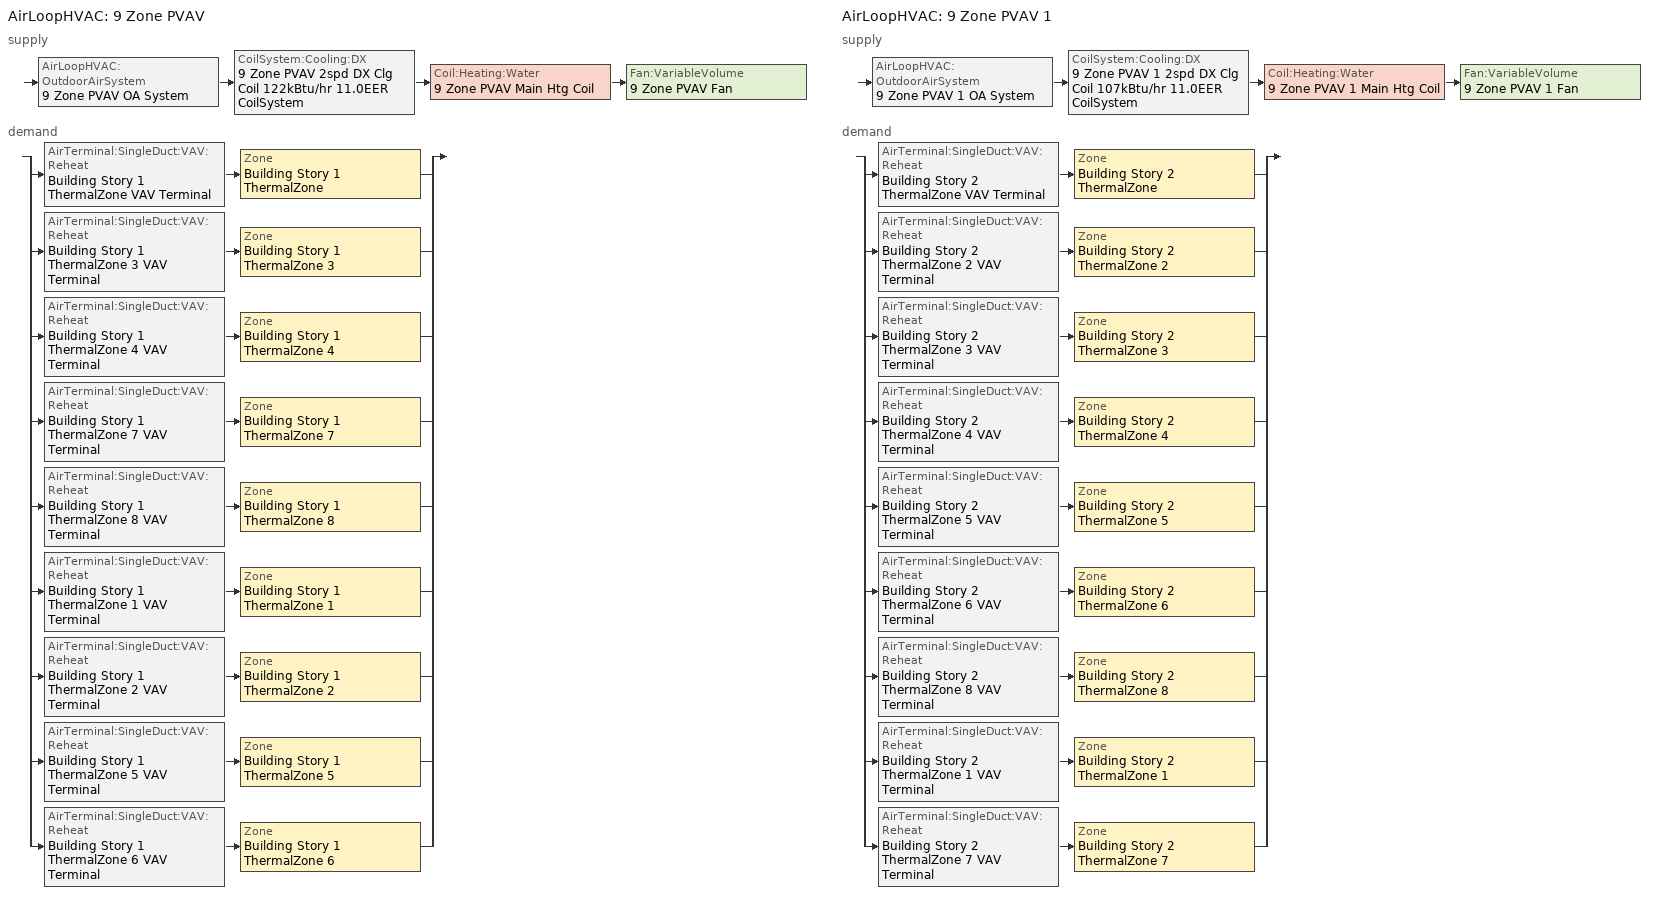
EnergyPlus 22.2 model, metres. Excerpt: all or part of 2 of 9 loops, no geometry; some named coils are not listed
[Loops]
AirLoopHVAC '9 Zone PVAV'
 supply: AirLoopHVAC:OutdoorAirSystem '9 Zone PVAV OA System' > CoilSystem:Cooling:DX '9 Zone PVAV 2spd DX Clg Coil 122kBtu/hr 11.0EER CoilSystem' > Coil:Heating:Water '9 Zone PVAV Main Htg Coil' > Fan:VariableVolume '9 Zone PVAV Fan'
 demand: split
  | AirTerminal:SingleDuct:VAV:Reheat 'Building Story 1 ThermalZone VAV Terminal' > Zone 'Building Story 1 ThermalZone'
  | AirTerminal:SingleDuct:VAV:Reheat 'Building Story 1 ThermalZone 3 VAV Terminal' > Zone 'Building Story 1 ThermalZone 3'
  | AirTerminal:SingleDuct:VAV:Reheat 'Building Story 1 ThermalZone 4 VAV Terminal' > Zone 'Building Story 1 ThermalZone 4'
  | AirTerminal:SingleDuct:VAV:Reheat 'Building Story 1 ThermalZone 7 VAV Terminal' > Zone 'Building Story 1 ThermalZone 7'
  | AirTerminal:SingleDuct:VAV:Reheat 'Building Story 1 ThermalZone 8 VAV Terminal' > Zone 'Building Story 1 ThermalZone 8'
  | AirTerminal:SingleDuct:VAV:Reheat 'Building Story 1 ThermalZone 1 VAV Terminal' > Zone 'Building Story 1 ThermalZone 1'
  | AirTerminal:SingleDuct:VAV:Reheat 'Building Story 1 ThermalZone 2 VAV Terminal' > Zone 'Building Story 1 ThermalZone 2'
  | AirTerminal:SingleDuct:VAV:Reheat 'Building Story 1 ThermalZone 5 VAV Terminal' > Zone 'Building Story 1 ThermalZone 5'
  | AirTerminal:SingleDuct:VAV:Reheat 'Building Story 1 ThermalZone 6 VAV Terminal' > Zone 'Building Story 1 ThermalZone 6'
AirLoopHVAC '9 Zone PVAV 1'
 supply: AirLoopHVAC:OutdoorAirSystem '9 Zone PVAV 1 OA System' > CoilSystem:Cooling:DX '9 Zone PVAV 1 2spd DX Clg Coil 107kBtu/hr 11.0EER CoilSystem' > Coil:Heating:Water '9 Zone PVAV 1 Main Htg Coil' > Fan:VariableVolume '9 Zone PVAV 1 Fan'
 demand: split
  | AirTerminal:SingleDuct:VAV:Reheat 'Building Story 2 ThermalZone VAV Terminal' > Zone 'Building Story 2 ThermalZone'
  | AirTerminal:SingleDuct:VAV:Reheat 'Building Story 2 ThermalZone 2 VAV Terminal' > Zone 'Building Story 2 ThermalZone 2'
  | AirTerminal:SingleDuct:VAV:Reheat 'Building Story 2 ThermalZone 3 VAV Terminal' > Zone 'Building Story 2 ThermalZone 3'
  | AirTerminal:SingleDuct:VAV:Reheat 'Building Story 2 ThermalZone 4 VAV Terminal' > Zone 'Building Story 2 ThermalZone 4'
  | AirTerminal:SingleDuct:VAV:Reheat 'Building Story 2 ThermalZone 5 VAV Terminal' > Zone 'Building Story 2 ThermalZone 5'
  | AirTerminal:SingleDuct:VAV:Reheat 'Building Story 2 ThermalZone 6 VAV Terminal' > Zone 'Building Story 2 ThermalZone 6'
  | AirTerminal:SingleDuct:VAV:Reheat 'Building Story 2 ThermalZone 8 VAV Terminal' > Zone 'Building Story 2 ThermalZone 8'
  | AirTerminal:SingleDuct:VAV:Reheat 'Building Story 2 ThermalZone 1 VAV Terminal' > Zone 'Building Story 2 ThermalZone 1'
  | AirTerminal:SingleDuct:VAV:Reheat 'Building Story 2 ThermalZone 7 VAV Terminal' > Zone 'Building Story 2 ThermalZone 7'
[ZoneControl:Thermostat] Temperature Difference Between Cutout And Setpoint {deltaC}=0
Name | Zone or ZoneList | Control Type Schedule | Control 1
Building Story 1 ThermalZone Thermostat | Building Story 1 ThermalZone | Building Story 1 ThermalZone Thermostat Schedule | Story Ground Blended Space Type Thermostat
Building Story 1 ThermalZone 1 Thermostat | Building Story 1 ThermalZone 1 | Building Story 1 ThermalZone 1 Thermostat Schedule | Story Ground Blended Space Type Thermostat 1
Building Story 1 ThermalZone 2 Thermostat | Building Story 1 ThermalZone 2 | Building Story 1 ThermalZone 2 Thermostat Schedule | Story Ground Blended Space Type Thermostat 2
Building Story 1 ThermalZone 3 Thermostat | Building Story 1 ThermalZone 3 | Building Story 1 ThermalZone 3 Thermostat Schedule | Story Ground Blended Space Type Thermostat 3
Building Story 1 ThermalZone 4 Thermostat | Building Story 1 ThermalZone 4 | Building Story 1 ThermalZone 4 Thermostat Schedule | Story Ground Blended Space Type Thermostat 4
Building Story 1 ThermalZone 5 Thermostat | Building Story 1 ThermalZone 5 | Building Story 1 ThermalZone 5 Thermostat Schedule | Story Ground Blended Space Type Thermostat 5
Building Story 1 ThermalZone 6 Thermostat | Building Story 1 ThermalZone 6 | Building Story 1 ThermalZone 6 Thermostat Schedule | Story Ground Blended Space Type Thermostat 6
Building Story 1 ThermalZone 7 Thermostat | Building Story 1 ThermalZone 7 | Building Story 1 ThermalZone 7 Thermostat Schedule | Story Ground Blended Space Type Thermostat 7
Building Story 1 ThermalZone 8 Thermostat | Building Story 1 ThermalZone 8 | Building Story 1 ThermalZone 8 Thermostat Schedule | Story Ground Blended Space Type Thermostat 8
Building Story 2 ThermalZone Thermostat | Building Story 2 ThermalZone | Building Story 2 ThermalZone Thermostat Schedule | Story Mid Blended Space Type Thermostat
Building Story 2 ThermalZone 1 Thermostat | Building Story 2 ThermalZone 1 | Building Story 2 ThermalZone 1 Thermostat Schedule | Story Mid Blended Space Type Thermostat 1
Building Story 2 ThermalZone 2 Thermostat | Building Story 2 ThermalZone 2 | Building Story 2 ThermalZone 2 Thermostat Schedule | Story Mid Blended Space Type Thermostat 2
Building Story 2 ThermalZone 3 Thermostat | Building Story 2 ThermalZone 3 | Building Story 2 ThermalZone 3 Thermostat Schedule | Story Mid Blended Space Type Thermostat 3
Building Story 2 ThermalZone 4 Thermostat | Building Story 2 ThermalZone 4 | Building Story 2 ThermalZone 4 Thermostat Schedule | Story Mid Blended Space Type Thermostat 4
Building Story 2 ThermalZone 5 Thermostat | Building Story 2 ThermalZone 5 | Building Story 2 ThermalZone 5 Thermostat Schedule | Story Mid Blended Space Type Thermostat 5
Building Story 2 ThermalZone 6 Thermostat | Building Story 2 ThermalZone 6 | Building Story 2 ThermalZone 6 Thermostat Schedule | Story Mid Blended Space Type Thermostat 6
Building Story 2 ThermalZone 7 Thermostat | Building Story 2 ThermalZone 7 | Building Story 2 ThermalZone 7 Thermostat Schedule | Story Mid Blended Space Type Thermostat 7
Building Story 2 ThermalZone 8 Thermostat | Building Story 2 ThermalZone 8 | Building Story 2 ThermalZone 8 Thermostat Schedule | Story Mid Blended Space Type Thermostat 8
[ThermostatSetpoint:DualSetpoint] Cooling Setpoint Temperature Schedule=SchoolSecondary CLGSETP_SCH_NO_SETBACK
Name | Heating Setpoint Temperature Schedule
Story Ground Blended Space Type Thermostat; Story Ground Blended Space Type Thermostat 1; Story Ground Blended Space Type Thermostat 2; Story Ground Blended Space Type Thermostat 3; Story Ground Blended Space Type Thermostat 4; Story Ground Blended Space Type Thermostat 5; Story Ground Blended Space Type Thermostat 6; Story Ground Blended Space Type Thermostat 7; Story Ground Blended Space Type Thermostat 8 | SchoolSecondary HTGSETP_SCH_PSZ_AC
Story Mid Blended Space Type Thermostat; Story Mid Blended Space Type Thermostat 1; Story Mid Blended Space Type Thermostat 2; Story Mid Blended Space Type Thermostat 3; Story Mid Blended Space Type Thermostat 4; Story Mid Blended Space Type Thermostat 5; Story Mid Blended Space Type Thermostat 6; Story Mid Blended Space Type Thermostat 7; Story Mid Blended Space Type Thermostat 8 | SchoolSecondary HTGSETP_SCH_YES_OPTIMUM
[AirTerminal:SingleDuct:VAV:Reheat] Availability Schedule=Always On Discrete; Maximum Air Flow Rate {m3/s}=Autosize; Zone Minimum Air Flow Input Method=Constant; Fixed Minimum Air Flow Rate {m3/s}=0; Maximum Hot Water or Steam Flow Rate {m3/s}=Autosize; Minimum Hot Water or Steam Flow Rate {m3/s}=0; Convergence Tolerance=0.001; Damper Heating Action=ReverseWithLimits; Maximum Flow per Zone Floor Area During Reheat {m3/s-m2}=Autocalculate; Maximum Flow Fraction During Reheat=Autocalculate; Maximum Reheat Air Temperature {C}=50
Name | Constant Minimum Air Flow Fraction | Reheat Coil
Building Story 1 ThermalZone VAV Terminal | 0.65159 | Building Story 1 ThermalZone Reheat Coil
Building Story 1 ThermalZone 1 VAV Terminal | 0.65159 | Building Story 1 ThermalZone 1 Reheat Coil
Building Story 1 ThermalZone 2 VAV Terminal | 0.65159 | Building Story 1 ThermalZone 2 Reheat Coil
Building Story 1 ThermalZone 3 VAV Terminal | 0.65159 | Building Story 1 ThermalZone 3 Reheat Coil
Building Story 1 ThermalZone 4 VAV Terminal | 0.65159 | Building Story 1 ThermalZone 4 Reheat Coil
Building Story 1 ThermalZone 5 VAV Terminal | 0.65159 | Building Story 1 ThermalZone 5 Reheat Coil
Building Story 1 ThermalZone 6 VAV Terminal | 0.65159 | Building Story 1 ThermalZone 6 Reheat Coil
Building Story 1 ThermalZone 7 VAV Terminal | 0.65159 | Building Story 1 ThermalZone 7 Reheat Coil
Building Story 1 ThermalZone 8 VAV Terminal | 0.65159 | Building Story 1 ThermalZone 8 Reheat Coil
Building Story 2 ThermalZone VAV Terminal | 0.659566 | Building Story 2 ThermalZone Reheat Coil
Building Story 2 ThermalZone 1 VAV Terminal | 0.659566 | Building Story 2 ThermalZone 1 Reheat Coil
Building Story 2 ThermalZone 2 VAV Terminal | 0.659566 | Building Story 2 ThermalZone 2 Reheat Coil
Building Story 2 ThermalZone 3 VAV Terminal | 0.659566 | Building Story 2 ThermalZone 3 Reheat Coil
Building Story 2 ThermalZone 4 VAV Terminal | 0.659566 | Building Story 2 ThermalZone 4 Reheat Coil
Building Story 2 ThermalZone 5 VAV Terminal | 0.659566 | Building Story 2 ThermalZone 5 Reheat Coil
Building Story 2 ThermalZone 6 VAV Terminal | 0.659566 | Building Story 2 ThermalZone 6 Reheat Coil
Building Story 2 ThermalZone 7 VAV Terminal | 0.659566 | Building Story 2 ThermalZone 7 Reheat Coil
Building Story 2 ThermalZone 8 VAV Terminal | 0.659566 | Building Story 2 ThermalZone 8 Reheat Coil
[Coil:Heating:Water] Availability Schedule=Always On Discrete; U-Factor Times Area Value {W/K}=Autosize; Maximum Water Flow Rate {m3/s}=Autosize; Performance Input Method=UFactorTimesAreaAndDesignWaterFlowRate; Rated Capacity {W}=Autosize; Rated Inlet Water Temperature {C}=82.2222; Rated Inlet Air Temperature {C}=7.22222; Rated Outlet Water Temperature {C}=71.1111; Rated Outlet Air Temperature {C}=12.7778; Rated Ratio for Air and Water Convection=0.5
9 Zone PVAV Main Htg Coil; 9 Zone PVAV 1 Main Htg Coil
[Zone equipment]
Building Story 1 ThermalZone: Building Story 1 ThermalZone VAV Terminal
Building Story 1 ThermalZone 1: Building Story 1 ThermalZone 1 VAV Terminal
Building Story 1 ThermalZone 2: Building Story 1 ThermalZone 2 VAV Terminal
Building Story 1 ThermalZone 3: Building Story 1 ThermalZone 3 VAV Terminal
Building Story 1 ThermalZone 4: Building Story 1 ThermalZone 4 VAV Terminal
Building Story 1 ThermalZone 5: Building Story 1 ThermalZone 5 VAV Terminal
Building Story 1 ThermalZone 6: Building Story 1 ThermalZone 6 VAV Terminal
Building Story 1 ThermalZone 7: Building Story 1 ThermalZone 7 VAV Terminal
Building Story 1 ThermalZone 8: Building Story 1 ThermalZone 8 VAV Terminal
Building Story 2 ThermalZone: Building Story 2 ThermalZone VAV Terminal
Building Story 2 ThermalZone 1: Building Story 2 ThermalZone 1 VAV Terminal
Building Story 2 ThermalZone 2: Building Story 2 ThermalZone 2 VAV Terminal
Building Story 2 ThermalZone 3: Building Story 2 ThermalZone 3 VAV Terminal
Building Story 2 ThermalZone 4: Building Story 2 ThermalZone 4 VAV Terminal
Building Story 2 ThermalZone 5: Building Story 2 ThermalZone 5 VAV Terminal
Building Story 2 ThermalZone 6: Building Story 2 ThermalZone 6 VAV Terminal
Building Story 2 ThermalZone 7: Building Story 2 ThermalZone 7 VAV Terminal
Building Story 2 ThermalZone 8: Building Story 2 ThermalZone 8 VAV Terminal
[Sizing:Zone] Zone Cooling Design Supply Air Temperature Input Method=SupplyAirTemperature; Zone Cooling Design Supply Air Temperature {C}=12.7778; Zone Cooling Design Supply Air Temperature Difference {deltaC}=11.11; Zone Heating Design Supply Air Temperature Input Method=SupplyAirTemperature; Zone Heating Design Supply Air Temperature {C}=50; Zone Heating Design Supply Air Temperature Difference {deltaC}=11.11; Zone Cooling Design Supply Air Humidity Ratio {kgWater/kgDryAir}=0.0085; Zone Heating Design Supply Air Humidity Ratio {kgWater/kgDryAir}=0.008; Cooling Design Air Flow Method=DesignDay; Cooling Design Air Flow Rate {m3/s}=0; Cooling Minimum Air Flow per Zone Floor Area {m3/s-m2}=0.000762; Cooling Minimum Air Flow {m3/s}=0; Cooling Minimum Air Flow Fraction=0; Heating Design Air Flow Method=DesignDay; Heating Design Air Flow Rate {m3/s}=0; Heating Maximum Air Flow per Zone Floor Area {m3/s-m2}=0.002032; Heating Maximum Air Flow {m3/s}=0.141576; Heating Maximum Air Flow Fraction=0.3; Account for Dedicated Outdoor Air System=No; Zone Load Sizing Method=Sensible Load Only No Latent Load; Zone Latent Cooling Design Supply Air Humidity Ratio Input Method=HumidityRatioDifference; Zone Cooling Design Supply Air Humidity Ratio Difference {kgWater/kgDryAir}=0.005; Zone Latent Heating Design Supply Air Humidity Ratio Input Method=HumidityRatioDifference; Zone Humidification Design Supply Air Humidity Ratio Difference {kgWater/kgDryAir}=0.005
Name | Design Specification Outdoor Air Object | Design Specification Zone Air Distribution Object
Building Story 1 ThermalZone | Building Story 1 ThermalZone DSOA Space List | Building Story 1 ThermalZone Design Spec Zone Air Dist
Building Story 1 ThermalZone 1 | Building Story 1 ThermalZone 1 DSOA Space List | Building Story 1 ThermalZone 1 Design Spec Zone Air Dist
Building Story 1 ThermalZone 2 | Building Story 1 ThermalZone 2 DSOA Space List | Building Story 1 ThermalZone 2 Design Spec Zone Air Dist
Building Story 1 ThermalZone 3 | Building Story 1 ThermalZone 3 DSOA Space List | Building Story 1 ThermalZone 3 Design Spec Zone Air Dist
Building Story 1 ThermalZone 4 | Building Story 1 ThermalZone 4 DSOA Space List | Building Story 1 ThermalZone 4 Design Spec Zone Air Dist
Building Story 1 ThermalZone 5 | Building Story 1 ThermalZone 5 DSOA Space List | Building Story 1 ThermalZone 5 Design Spec Zone Air Dist
Building Story 1 ThermalZone 6 | Building Story 1 ThermalZone 6 DSOA Space List | Building Story 1 ThermalZone 6 Design Spec Zone Air Dist
Building Story 1 ThermalZone 7 | Building Story 1 ThermalZone 7 DSOA Space List | Building Story 1 ThermalZone 7 Design Spec Zone Air Dist
Building Story 1 ThermalZone 8 | Building Story 1 ThermalZone 8 DSOA Space List | Building Story 1 ThermalZone 8 Design Spec Zone Air Dist
Building Story 2 ThermalZone | Building Story 2 ThermalZone DSOA Space List | Building Story 2 ThermalZone Design Spec Zone Air Dist
Building Story 2 ThermalZone 1 | Building Story 2 ThermalZone 1 DSOA Space List | Building Story 2 ThermalZone 1 Design Spec Zone Air Dist
Building Story 2 ThermalZone 2 | Building Story 2 ThermalZone 2 DSOA Space List | Building Story 2 ThermalZone 2 Design Spec Zone Air Dist
Building Story 2 ThermalZone 3 | Building Story 2 ThermalZone 3 DSOA Space List | Building Story 2 ThermalZone 3 Design Spec Zone Air Dist
Building Story 2 ThermalZone 4 | Building Story 2 ThermalZone 4 DSOA Space List | Building Story 2 ThermalZone 4 Design Spec Zone Air Dist
Building Story 2 ThermalZone 5 | Building Story 2 ThermalZone 5 DSOA Space List | Building Story 2 ThermalZone 5 Design Spec Zone Air Dist
Building Story 2 ThermalZone 6 | Building Story 2 ThermalZone 6 DSOA Space List | Building Story 2 ThermalZone 6 Design Spec Zone Air Dist
Building Story 2 ThermalZone 7 | Building Story 2 ThermalZone 7 DSOA Space List | Building Story 2 ThermalZone 7 Design Spec Zone Air Dist
Building Story 2 ThermalZone 8 | Building Story 2 ThermalZone 8 DSOA Space List | Building Story 2 ThermalZone 8 Design Spec Zone Air Dist
[DesignSpecification:ZoneAirDistribution] Minimum Zone Ventilation Efficiency=0.6
Building Story 1 ThermalZone Design Spec Zone Air Dist; Building Story 1 ThermalZone 1 Design Spec Zone Air Dist; Building Story 1 ThermalZone 2 Design Spec Zone Air Dist; Building Story 1 ThermalZone 3 Design Spec Zone Air Dist; Building Story 1 ThermalZone 4 Design Spec Zone Air Dist; Building Story 1 ThermalZone 5 Design Spec Zone Air Dist; Building Story 1 ThermalZone 6 Design Spec Zone Air Dist; Building Story 1 ThermalZone 7 Design Spec Zone Air Dist; Building Story 1 ThermalZone 8 Design Spec Zone Air Dist; Building Story 2 ThermalZone Design Spec Zone Air Dist; Building Story 2 ThermalZone 1 Design Spec Zone Air Dist; Building Story 2 ThermalZone 2 Design Spec Zone Air Dist; Building Story 2 ThermalZone 3 Design Spec Zone Air Dist; Building Story 2 ThermalZone 4 Design Spec Zone Air Dist; Building Story 2 ThermalZone 5 Design Spec Zone Air Dist; Building Story 2 ThermalZone 6 Design Spec Zone Air Dist; Building Story 2 ThermalZone 7 Design Spec Zone Air Dist; Building Story 2 ThermalZone 8 Design Spec Zone Air Dist
[Controller:MechanicalVentilation] Demand Controlled Ventilation=No; System Outdoor Air Method=Standard62.1VentilationRateProcedureWithLimit
Name | Availability Schedule | Zone or ZoneList Name 1 | Design Specification Outdoor Air Object Name 1 | Design Specification Zone Air Distribution Object Name 1 | Zone or ZoneList Name 2 | Design Specification Outdoor Air Object Name 2 | Design Specification Zone Air Distribution Object Name 2 | Zone or ZoneList Name 3 | Design Specification Outdoor Air Object Name 3 | Design Specification Zone Air Distribution Object Name 3 | Zone or ZoneList Name 4 | Design Specification Outdoor Air Object Name 4 | Design Specification Zone Air Distribution Object Name 4 | Zone or ZoneList Name 5 | Design Specification Outdoor Air Object Name 5 | Design Specification Zone Air Distribution Object Name 5 | Zone or ZoneList Name 6 | Design Specification Outdoor Air Object Name 6 | Design Specification Zone Air Distribution Object Name 6 | Zone or ZoneList Name 7 | Design Specification Outdoor Air Object Name 7 | Design Specification Zone Air Distribution Object Name 7 | Zone or ZoneList Name 8 | Design Specification Outdoor Air Object Name 8 | Design Specification Zone Air Distribution Object Name 8 | Zone or ZoneList Name 9 | Design Specification Outdoor Air Object Name 9 | Design Specification Zone Air Distribution Object Name 9
9 Zone PVAV Ventilation Controller | 9 Zone PVAV Occ Sch | Building Story 1 ThermalZone | Blended OA | Building Story 1 ThermalZone Design Spec Zone Air Dist | Building Story 1 ThermalZone 1 | Blended OA | Building Story 1 ThermalZone 1 Design Spec Zone Air Dist | Building Story 1 ThermalZone 2 | Blended OA | Building Story 1 ThermalZone 2 Design Spec Zone Air Dist | Building Story 1 ThermalZone 3 | Blended OA | Building Story 1 ThermalZone 3 Design Spec Zone Air Dist | Building Story 1 ThermalZone 4 | Blended OA | Building Story 1 ThermalZone 4 Design Spec Zone Air Dist | Building Story 1 ThermalZone 5 | Blended OA | Building Story 1 ThermalZone 5 Design Spec Zone Air Dist | Building Story 1 ThermalZone 6 | Blended OA | Building Story 1 ThermalZone 6 Design Spec Zone Air Dist | Building Story 1 ThermalZone 7 | Blended OA | Building Story 1 ThermalZone 7 Design Spec Zone Air Dist | Building Story 1 ThermalZone 8 | Blended OA | Building Story 1 ThermalZone 8 Design Spec Zone Air Dist
9 Zone PVAV 1 Ventilation Controller | 9 Zone PVAV 1 Occ Sch | Building Story 2 ThermalZone | Blended OA 1 | Building Story 2 ThermalZone Design Spec Zone Air Dist | Building Story 2 ThermalZone 1 | Blended OA 1 | Building Story 2 ThermalZone 1 Design Spec Zone Air Dist | Building Story 2 ThermalZone 2 | Blended OA 1 | Building Story 2 ThermalZone 2 Design Spec Zone Air Dist | Building Story 2 ThermalZone 3 | Blended OA 1 | Building Story 2 ThermalZone 3 Design Spec Zone Air Dist | Building Story 2 ThermalZone 4 | Blended OA 1 | Building Story 2 ThermalZone 4 Design Spec Zone Air Dist | Building Story 2 ThermalZone 5 | Blended OA 1 | Building Story 2 ThermalZone 5 Design Spec Zone Air Dist | Building Story 2 ThermalZone 6 | Blended OA 1 | Building Story 2 ThermalZone 6 Design Spec Zone Air Dist | Building Story 2 ThermalZone 7 | Blended OA 1 | Building Story 2 ThermalZone 7 Design Spec Zone Air Dist | Building Story 2 ThermalZone 8 | Blended OA 1 | Building Story 2 ThermalZone 8 Design Spec Zone Air Dist
[DesignSpecification:OutdoorAir] Outdoor Air Method=Sum; Outdoor Air Flow per Zone {m3/s}=0; Outdoor Air Flow Air Changes per Hour {1/hr}=0
Name | Outdoor Air Flow per Person {m3/s-person} | Outdoor Air Flow per Zone Floor Area {m3/s-m2}
Blended OA | 0.00256079 | 0.000687897
Blended OA 1 | 0.00346999 | 0.000689238
[DesignSpecification:OutdoorAir:SpaceList]
Name | Space Name 1 | Space Design Specification Outdoor Air Object Name 1
Building Story 1 ThermalZone DSOA Space List | Building Story 1 Space | Blended OA
Building Story 1 ThermalZone 1 DSOA Space List | Building Story 1 Space 1 | Blended OA
Building Story 1 ThermalZone 2 DSOA Space List | Building Story 1 Space 2 | Blended OA
Building Story 1 ThermalZone 3 DSOA Space List | Building Story 1 Space 3 | Blended OA
Building Story 1 ThermalZone 4 DSOA Space List | Building Story 1 Space 4 | Blended OA
Building Story 1 ThermalZone 5 DSOA Space List | Building Story 1 Space 5 | Blended OA
Building Story 1 ThermalZone 6 DSOA Space List | Building Story 1 Space 6 | Blended OA
Building Story 1 ThermalZone 7 DSOA Space List | Building Story 1 Space 7 | Blended OA
Building Story 1 ThermalZone 8 DSOA Space List | Building Story 1 Space 8 | Blended OA
Building Story 2 ThermalZone DSOA Space List | Building Story 2 Space | Blended OA 1
Building Story 2 ThermalZone 1 DSOA Space List | Building Story 2 Space 1 | Blended OA 1
Building Story 2 ThermalZone 2 DSOA Space List | Building Story 2 Space 2 | Blended OA 1
Building Story 2 ThermalZone 3 DSOA Space List | Building Story 2 Space 3 | Blended OA 1
Building Story 2 ThermalZone 4 DSOA Space List | Building Story 2 Space 4 | Blended OA 1
Building Story 2 ThermalZone 5 DSOA Space List | Building Story 2 Space 5 | Blended OA 1
Building Story 2 ThermalZone 6 DSOA Space List | Building Story 2 Space 6 | Blended OA 1
Building Story 2 ThermalZone 7 DSOA Space List | Building Story 2 Space 7 | Blended OA 1
Building Story 2 ThermalZone 8 DSOA Space List | Building Story 2 Space 8 | Blended OA 1
[AirLoopHVAC] Design Supply Air Flow Rate {m3/s}=AutoSize; Design Return Air Flow Fraction of Supply Air Flow=1
9 Zone PVAV; 9 Zone PVAV 1
[Sizing:System] Type of Load to Size On=Sensible; Central Heating Maximum System Air Flow Ratio=0.3; Preheat Design Temperature {C}=7.22222; Preheat Design Humidity Ratio {kgWater/kgDryAir}=0.008; Precool Design Temperature {C}=12.7778; Precool Design Humidity Ratio {kgWater/kgDryAir}=0.008; Central Cooling Design Supply Air Temperature {C}=12.7778; Central Heating Design Supply Air Temperature {C}=12.7778; Type of Zone Sum to Use=Coincident; 100% Outdoor Air in Cooling=No; 100% Outdoor Air in Heating=No; Central Cooling Design Supply Air Humidity Ratio {kgWater/kgDryAir}=0.0085; Central Heating Design Supply Air Humidity Ratio {kgWater/kgDryAir}=0.008; Cooling Supply Air Flow Rate Method=DesignDay; Cooling Supply Air Flow Rate {m3/s}=0; Cooling Supply Air Flow Rate Per Floor Area {m3/s-m2}=0.00996765; Cooling Fraction of Autosized Cooling Supply Air Flow Rate=1; Cooling Supply Air Flow Rate Per Unit Cooling Capacity {m3/s-W}=3.94755e-05; Heating Supply Air Flow Rate Method=DesignDay; Heating Supply Air Flow Rate {m3/s}=0; Heating Supply Air Flow Rate Per Floor Area {m3/s-m2}=0.00996765; Heating Fraction of Autosized Heating Supply Air Flow Rate=1; Heating Fraction of Autosized Cooling Supply Air Flow Rate=1; Heating Supply Air Flow Rate Per Unit Heating Capacity {m3/s-W}=3.15882e-05; System Outdoor Air Method=ZoneSum; Zone Maximum Outdoor Air Fraction=1; Cooling Design Capacity Method=CoolingDesignCapacity; Cooling Design Capacity {W}=Autosize; Cooling Design Capacity Per Floor Area {W/m2}=234.7; Fraction of Autosized Cooling Design Capacity=1; Heating Design Capacity Method=HeatingDesignCapacity; Heating Design Capacity {W}=Autosize; Heating Design Capacity Per Floor Area {W/m2}=157; Fraction of Autosized Heating Design Capacity=1; Central Cooling Capacity Control Method=OnOff; Occupant Diversity=Autosize
Name | Design Outdoor Air Flow Rate {m3/s}
9 Zone PVAV | 1.00345
9 Zone PVAV 1 | 0.883818
[Controller:WaterCoil] Control Variable=Temperature; Action=Normal; Actuator Variable=Flow; Controller Convergence Tolerance {deltaC}=0.0001; Maximum Actuated Flow {m3/s}=Autosize; Minimum Actuated Flow {m3/s}=0
9 Zone PVAV Main Htg Coil Controller; 9 Zone PVAV 1 Main Htg Coil Controller
[AvailabilityManager:NightCycle] Applicability Schedule=Always On Discrete; Control Type=CycleOnAny; Thermostat Tolerance {deltaC}=1.9999; Cycling Run Time Control Type=Thermostat; Cycling Run Time {s}=1800
Name | Fan Schedule
Availability Manager Night Cycle 1 | 9 Zone PVAV Occ Sch
Availability Manager Night Cycle 2 | 9 Zone PVAV 1 Occ Sch
Availability Manager Night Cycle 3 | 9 Zone PVAV 2 Occ Sch
Availability Manager Night Cycle 4 | 9 Zone PVAV 3 Occ Sch
[Controller:OutdoorAir] Minimum Outdoor Air Flow Rate {m3/s}=0; Maximum Outdoor Air Flow Rate {m3/s}=Autosize; Economizer Control Type=DifferentialDryBulb; Economizer Control Action Type=ModulateFlow; Lockout Type=LockoutWithHeating; Minimum Limit Type=FixedMinimum; High Humidity Control=No; Control High Indoor Humidity Based on Outdoor Humidity Ratio=Yes; Heat Recovery Bypass Control Type=BypassWhenWithinEconomizerLimits
Name | Minimum Outdoor Air Schedule | Mechanical Ventilation Controller
Controller Outdoor Air 1 | 9 Zone PVAV Occ Sch | 9 Zone PVAV Ventilation Controller
Controller Outdoor Air 2 | 9 Zone PVAV 1 Occ Sch | 9 Zone PVAV 1 Ventilation Controller
[AvailabilityManager:Scheduled] Schedule=Always On Discrete
9 Zone PVAV OA System Availability Manager; 9 Zone PVAV 1 OA System Availability Manager; 9 Zone PVAV 2 OA System Availability Manager; 9 Zone PVAV 3 OA System Availability Manager
[SetpointManager:MixedAir] Control Variable=Temperature
Name | Setpoint Node or NodeList
9 Zone PVAV Mixed Air Node OS Default SPM | 9 Zone PVAV Mixed Air Node
9 Zone PVAV 2spd DX Clg Coil Outlet Air Node OS Default SPM | 9 Zone PVAV 2spd DX Clg Coil Outlet Air Node
9 Zone PVAV Main Htg Coil Outlet Air Node OS Default SPM | 9 Zone PVAV Main Htg Coil Outlet Air Node
9 Zone PVAV 1 Mixed Air Node OS Default SPM | 9 Zone PVAV 1 Mixed Air Node
9 Zone PVAV 1 2spd DX Clg Coil Outlet Air Node OS Default SPM | 9 Zone PVAV 1 2spd DX Clg Coil Outlet Air Node
9 Zone PVAV 1 Main Htg Coil Outlet Air Node OS Default SPM | 9 Zone PVAV 1 Main Htg Coil Outlet Air Node
[CoilSystem:Cooling:DX] Availability Schedule=Always On Discrete
Name | Cooling Coil
9 Zone PVAV 2spd DX Clg Coil 122kBtu/hr 11.0EER CoilSystem | 9 Zone PVAV 2spd DX Clg Coil 122kBtu/hr 11.0EER
9 Zone PVAV 1 2spd DX Clg Coil 107kBtu/hr 11.0EER CoilSystem | 9 Zone PVAV 1 2spd DX Clg Coil 107kBtu/hr 11.0EER
[Coil:Cooling:DX:TwoSpeed] Availability Schedule=Always On Discrete; High Speed Gross Rated Total Cooling Capacity {W}=Autosize; High Speed Rated Sensible Heat Ratio=Autosize; High Speed Gross Rated Cooling COP {W/W}=3.79883; High Speed Rated Air Flow Rate {m3/s}=Autosize; Unit Internal Static Air Pressure {Pa}=773.3; Total Cooling Capacity Function of Temperature Curve=PSZ-AC_Unitary_PackagecoolCapFT; Total Cooling Capacity Function of Flow Fraction Curve=PSZ-AC_Unitary_PackagecoolFFF; Energy Input Ratio Function of Temperature Curve=PSZ-AC DX Unitary Package EIRFT; Energy Input Ratio Function of Flow Fraction Curve=PSZ-AC_Unitary_PackagecoolEIRFFF; Part Load Fraction Correlation Curve=PSZ-AC_Unitary_PackagecoolPLR; Low Speed Gross Rated Total Cooling Capacity {W}=Autosize; Low Speed Gross Rated Sensible Heat Ratio=0.69; Low Speed Gross Rated Cooling COP {W/W}=3.79883; Low Speed Rated Air Flow Rate {m3/s}=Autosize; Low Speed Total Cooling Capacity Function of Temperature Curve=PSZ-AC_Unitary_PackagecoolCapFT; Low Speed Energy Input Ratio Function of Temperature Curve=PSZ-AC DX Unitary Package EIRFT; Condenser Type=AirCooled; Minimum Outdoor Dry-Bulb Temperature for Compressor Operation {C}=-25; High Speed Evaporative Condenser Effectiveness=0.9; High Speed Evaporative Condenser Air Flow Rate {m3/s}=Autosize; High Speed Evaporative Condenser Pump Rated Power Consumption {W}=Autosize; Low Speed Evaporative Condenser Effectiveness=0.9; Low Speed Evaporative Condenser Air Flow Rate {m3/s}=Autosize; Low Speed Evaporative Condenser Pump Rated Power Consumption {W}=Autosize; Basin Heater Capacity {W/K}=0; Basin Heater Setpoint Temperature {C}=2
9 Zone PVAV 2spd DX Clg Coil 122kBtu/hr 11.0EER; 9 Zone PVAV 1 2spd DX Clg Coil 107kBtu/hr 11.0EER
[Fan:VariableVolume] Fan Total Efficiency=0.58175; Pressure Rise {Pa}=996.356; Maximum Flow Rate {m3/s}=AutoSize; Fan Power Minimum Flow Rate Input Method=Fraction; Fan Power Minimum Flow Fraction=0.25; Fan Power Minimum Air Flow Rate {m3/s}=0; Motor Efficiency=0.895; Motor In Airstream Fraction=1; Fan Power Coefficient 5=0
Name | Availability Schedule | Fan Power Coefficient 1 | Fan Power Coefficient 2 | Fan Power Coefficient 3 | Fan Power Coefficient 4
9 Zone PVAV Fan | 9 Zone PVAV Occ Sch | 0.04076 | 0.0881 | -0.0729 | 0.9437
9 Zone PVAV 1 Fan | 9 Zone PVAV 1 Occ Sch | 0.189848 | 0.31447 | 0.495682 | 0
[SetpointManager:Warmest] Control Variable=Temperature; Minimum Setpoint Temperature {C}=12.7778; Maximum Setpoint Temperature {C}=15.5556; Strategy=MaximumTemperature
Name | HVAC Air Loop | Setpoint Node or NodeList
9 Zone PVAV SAT Warmest Reset | 9 Zone PVAV | 9 Zone PVAV Supply Outlet Node
9 Zone PVAV 1 SAT Warmest Reset | 9 Zone PVAV 1 | 9 Zone PVAV 1 Supply Outlet Node
[EnergyManagementSystem:Sensor]
Name | Output:Variable or Output:Meter Index Key | Output:Variable or Output:Meter
Ele_Sen | Whole Building | Facility Total Purchased Electricity Energy
Fut_Sen | NYSTc 2030 Future Hourly Emissions Sch | Schedule Value
His_Sen | New York 2019 Historical Hourly Emissions Sch | Schedule Value
Mains_Water_Temp_Sen | Environment | Site Mains Water Temperature
[EnergyManagementSystem:Actuator]
Mains_Water_Temp_Act: Actuated Component Unique=Mains Water Temperature; Actuated Component Type=Schedule:Constant; Actuated Component Control Type=Schedule Value
[EnergyManagementSystem:Program]
Emissions_Calc_Prgm: SET fut_hr_val = Fut_Sen; SET his_hr_val = His_Sen; SET fut_yr_val = 92; SET his_yr_val = 583; SET elec = Ele_Sen; SET conv = 1000000 * 60 * 60; SET conv_kg_mt = 0.001; SET fut_hr = (fut_hr_val * elec / conv) * conv_kg_mt; SET his_hr = (his_hr_val * elec / conv) * conv_kg_mt; SET fut_yr = (fut_yr_val * elec / conv) * conv_kg_mt; SET his_yr = (his_yr_val * elec / conv) * conv_kg_mt; SET fut_hr_intensity = fut_hr * 1000 / 14963.164973283443; SET his_hr_intensity = his_hr * 1000 / 14963.164973283443; SET fut_yr_intensity = fut_yr * 1000 / 14963.164973283443; SET his_yr_intensity = his_yr * 1000 / 14963.164973283443
Mains_Water_Prg: SET Mains_Water_Temp_Act = Mains_Water_Temp_Sen
[EnergyManagementSystem:ProgramCallingManager]
Emissions Calc Prgm: EndOfSystemTimestepBeforeHVACReporting; Emissions_Calc_Prgm
Mains_Water_Prg_Mgr: BeginTimestepBeforePredictor; Mains_Water_Prg
[EnergyManagementSystem:OutputVariable] Type of Data in Variable=Summed; Update Frequency=SystemTimestep; EMS Program or Subroutine=Emissions_Calc_Prgm
Name | EMS Variable | Units
Future_Annual_Electricity_Emissions | fut_yr | mt
Future_Annual_Electricity_Emissions_Intensity | fut_yr_intensity | kg/ft2
Future_Hourly_Electricity_Emissions | fut_hr | mt
Future_Hourly_Electricity_Emissions_Intensity | fut_hr_intensity | kg/ft2
Historical_Annual_Electricity_Emissions | his_yr | mt
Historical_Annual_Electricity_Emissions_Intensity | his_yr_intensity | kg/ft2
Historical_Hourly_Electricity_Emissions | his_hr | mt
Historical_Hourly_Electricity_Emissions_Intensity | his_hr_intensity | kg/ft2
[Schedule:Day:Interval]
SchoolSecondary HTGSETP_SCH_PSZ_AC Wkdy Day: No, 06:00, 15.6, 21:00, 21, 24:00, 15.6
SchoolSecondary HTGSETP_SCH_PSZ_AC Default; SchoolSecondary HTGSETP_SCH_PSZ_AC Summer Design Day; SchoolSecondary HTGSETP_SCH_YES_OPTIMUM Default; SchoolSecondary HTGSETP_SCH_YES_OPTIMUM Summer Design Day: No, 24:00, 15.6
SchoolSecondary HTGSETP_SCH_PSZ_AC Winter Design Day; SchoolSecondary HTGSETP_SCH_YES_OPTIMUM Winter Design Day: No, 24:00, 21
SchoolSecondary CLGSETP_SCH_NO_SETBACK Default; SchoolSecondary CLGSETP_SCH_NO_SETBACK Summer Design Day: No, 24:00, 24
SchoolSecondary CLGSETP_SCH_NO_SETBACK Winter Design Day: No, 24:00, 29.44
9 Zone PVAV Occ Sch Thursday; 9 Zone PVAV Occ Sch Friday; 9 Zone PVAV Occ Sch Default; 9 Zone PVAV Occ Sch Tuesday; 9 Zone PVAV Occ Sch Wednesday; 9 Zone PVAV Occ Sch Tuesday 2; 9 Zone PVAV Occ Sch Wednesday 2; 9 Zone PVAV Occ Sch Thursday 2; 9 Zone PVAV Occ Sch Friday 2; 9 Zone PVAV Occ Sch Monday 2; 9 Zone PVAV 1 Occ Sch Default: No, 08:00, 0, 21:00, 1, 24:00, 0
9 Zone PVAV Occ Sch Sunday; 9 Zone PVAV 1 Occ Sch Sunday; 9 Zone PVAV 2 Occ Sch Sunday; 9 Zone PVAV 3 Occ Sch Sunday: No, 24:00, 0
9 Zone PVAV Occ Sch Wednesday 1; 9 Zone PVAV Occ Sch Thursday 1; 9 Zone PVAV Occ Sch Friday 1; 9 Zone PVAV Occ Sch Monday 1; 9 Zone PVAV Occ Sch Tuesday 1: No, 08:00, 0, 19:00, 1, 24:00, 0
9 Zone PVAV Occ Sch Summer Design Day; 9 Zone PVAV Occ Sch Winter Design Day; 9 Zone PVAV 1 Occ Sch Summer Design Day; 9 Zone PVAV 1 Occ Sch Winter Design Day; 9 Zone PVAV 2 Occ Sch Summer Design Day; 9 Zone PVAV 2 Occ Sch Winter Design Day; 9 Zone PVAV 3 Occ Sch Summer Design Day; 9 Zone PVAV 3 Occ Sch Winter Design Day: No, 24:00, 1
SchoolSecondary HTGSETP_SCH_YES_OPTIMUM Wkdy Day: No, 06:00, 15.6, 07:00, 17.8, 08:00, 20, 21:00, 21, 24:00, 15.6
9 Zone PVAV 2 Occ Sch Default: No, 08:00, 0, 18:00, 1, 24:00, 0
9 Zone PVAV 3 Occ Sch Default: No, 07:00, 0, 18:00, 1, 24:00, 0
9 Zone PVAV 3 Occ Sch Saturday: No, 08:00, 0, 12:00, 1, 24:00, 0
[Schedule:Week:Daily]
SchoolSecondary HTGSETP_SCH_PSZ_AC Week Rule - Jan1-Jan3: SchoolSecondary HTGSETP_SCH_PSZ_AC Wkdy Day, SchoolSecondary HTGSETP_SCH_PSZ_AC Wkdy Day, SchoolSecondary HTGSETP_SCH_PSZ_AC Wkdy Day, SchoolSecondary HTGSETP_SCH_PSZ_AC Wkdy Day, SchoolSecondary HTGSETP_SCH_PSZ_AC Wkdy Day, SchoolSecondary HTGSETP_SCH_PSZ_AC Wkdy Day, SchoolSecondary HTGSETP_SCH_PSZ_AC Default, SchoolSecondary HTGSETP_SCH_PSZ_AC Default, SchoolSecondary HTGSETP_SCH_PSZ_AC Summer Design Day, SchoolSecondary HTGSETP_SCH_PSZ_AC Winter Design Day, SchoolSecondary HTGSETP_SCH_PSZ_AC Default, SchoolSecondary HTGSETP_SCH_PSZ_AC Default
SchoolSecondary HTGSETP_SCH_PSZ_AC Week Rule - Jan4-Dec31: SchoolSecondary HTGSETP_SCH_PSZ_AC Default, SchoolSecondary HTGSETP_SCH_PSZ_AC Wkdy Day, SchoolSecondary HTGSETP_SCH_PSZ_AC Wkdy Day, SchoolSecondary HTGSETP_SCH_PSZ_AC Wkdy Day, SchoolSecondary HTGSETP_SCH_PSZ_AC Wkdy Day, SchoolSecondary HTGSETP_SCH_PSZ_AC Wkdy Day, SchoolSecondary HTGSETP_SCH_PSZ_AC Default, SchoolSecondary HTGSETP_SCH_PSZ_AC Default, SchoolSecondary HTGSETP_SCH_PSZ_AC Summer Design Day, SchoolSecondary HTGSETP_SCH_PSZ_AC Winter Design Day, SchoolSecondary HTGSETP_SCH_PSZ_AC Default, SchoolSecondary HTGSETP_SCH_PSZ_AC Default
SchoolSecondary CLGSETP_SCH_NO_SETBACK Week Rule - Jan1-Dec31: SchoolSecondary CLGSETP_SCH_NO_SETBACK Default, SchoolSecondary CLGSETP_SCH_NO_SETBACK Default, SchoolSecondary CLGSETP_SCH_NO_SETBACK Default, SchoolSecondary CLGSETP_SCH_NO_SETBACK Default, SchoolSecondary CLGSETP_SCH_NO_SETBACK Default, SchoolSecondary CLGSETP_SCH_NO_SETBACK Default, SchoolSecondary CLGSETP_SCH_NO_SETBACK Default, SchoolSecondary CLGSETP_SCH_NO_SETBACK Default, SchoolSecondary CLGSETP_SCH_NO_SETBACK Summer Design Day, SchoolSecondary CLGSETP_SCH_NO_SETBACK Winter Design Day, SchoolSecondary CLGSETP_SCH_NO_SETBACK Default, SchoolSecondary CLGSETP_SCH_NO_SETBACK Default
9 Zone PVAV Occ Sch Week Rule - Jan1-Jan3: 9 Zone PVAV Occ Sch Thursday, 9 Zone PVAV Occ Sch Thursday, 9 Zone PVAV Occ Sch Thursday, 9 Zone PVAV Occ Sch Thursday, 9 Zone PVAV Occ Sch Thursday, 9 Zone PVAV Occ Sch Friday, 9 Zone PVAV Occ Sch Sunday, 9 Zone PVAV Occ Sch Default, 9 Zone PVAV Occ Sch Summer Design Day, 9 Zone PVAV Occ Sch Winter Design Day, 9 Zone PVAV Occ Sch Default, 9 Zone PVAV Occ Sch Default
9 Zone PVAV Occ Sch Week Rule - Jan4-Jun27: 9 Zone PVAV Occ Sch Sunday, 9 Zone PVAV Occ Sch Default, 9 Zone PVAV Occ Sch Tuesday, 9 Zone PVAV Occ Sch Wednesday, 9 Zone PVAV Occ Sch Thursday, 9 Zone PVAV Occ Sch Friday, 9 Zone PVAV Occ Sch Sunday, 9 Zone PVAV Occ Sch Default, 9 Zone PVAV Occ Sch Summer Design Day, 9 Zone PVAV Occ Sch Winter Design Day, 9 Zone PVAV Occ Sch Default, 9 Zone PVAV Occ Sch Default
9 Zone PVAV Occ Sch Week Rule - Jun28-Jul4: 9 Zone PVAV Occ Sch Sunday, 9 Zone PVAV Occ Sch Default, 9 Zone PVAV Occ Sch Tuesday, 9 Zone PVAV Occ Sch Wednesday 1, 9 Zone PVAV Occ Sch Thursday 1, 9 Zone PVAV Occ Sch Friday 1, 9 Zone PVAV Occ Sch Sunday, 9 Zone PVAV Occ Sch Default, 9 Zone PVAV Occ Sch Summer Design Day, 9 Zone PVAV Occ Sch Winter Design Day, 9 Zone PVAV Occ Sch Default, 9 Zone PVAV Occ Sch Default
9 Zone PVAV Occ Sch Week Rule - Jul5-Aug29: 9 Zone PVAV Occ Sch Sunday, 9 Zone PVAV Occ Sch Monday 1, 9 Zone PVAV Occ Sch Tuesday 1, 9 Zone PVAV Occ Sch Wednesday 1, 9 Zone PVAV Occ Sch Thursday 1, 9 Zone PVAV Occ Sch Friday 1, 9 Zone PVAV Occ Sch Sunday, 9 Zone PVAV Occ Sch Default, 9 Zone PVAV Occ Sch Summer Design Day, 9 Zone PVAV Occ Sch Winter Design Day, 9 Zone PVAV Occ Sch Default, 9 Zone PVAV Occ Sch Default
9 Zone PVAV Occ Sch Week Rule - Aug30-Sep5: 9 Zone PVAV Occ Sch Sunday, 9 Zone PVAV Occ Sch Monday 1, 9 Zone PVAV Occ Sch Tuesday 2, 9 Zone PVAV Occ Sch Wednesday 2, 9 Zone PVAV Occ Sch Thursday 2, 9 Zone PVAV Occ Sch Friday 2, 9 Zone PVAV Occ Sch Sunday, 9 Zone PVAV Occ Sch Default, 9 Zone PVAV Occ Sch Summer Design Day, 9 Zone PVAV Occ Sch Winter Design Day, 9 Zone PVAV Occ Sch Default, 9 Zone PVAV Occ Sch Default
9 Zone PVAV Occ Sch Week Rule - Sep6-Dec31: 9 Zone PVAV Occ Sch Sunday, 9 Zone PVAV Occ Sch Monday 2, 9 Zone PVAV Occ Sch Tuesday 2, 9 Zone PVAV Occ Sch Wednesday 2, 9 Zone PVAV Occ Sch Thursday 2, 9 Zone PVAV Occ Sch Friday 2, 9 Zone PVAV Occ Sch Sunday, 9 Zone PVAV Occ Sch Default, 9 Zone PVAV Occ Sch Summer Design Day, 9 Zone PVAV Occ Sch Winter Design Day, 9 Zone PVAV Occ Sch Default, 9 Zone PVAV Occ Sch Default
SchoolSecondary HTGSETP_SCH_YES_OPTIMUM Week Rule - Jan1-Jan3: SchoolSecondary HTGSETP_SCH_YES_OPTIMUM Wkdy Day, SchoolSecondary HTGSETP_SCH_YES_OPTIMUM Wkdy Day, SchoolSecondary HTGSETP_SCH_YES_OPTIMUM Wkdy Day, SchoolSecondary HTGSETP_SCH_YES_OPTIMUM Wkdy Day, SchoolSecondary HTGSETP_SCH_YES_OPTIMUM Wkdy Day, SchoolSecondary HTGSETP_SCH_YES_OPTIMUM Wkdy Day, SchoolSecondary HTGSETP_SCH_YES_OPTIMUM Default, SchoolSecondary HTGSETP_SCH_YES_OPTIMUM Default, SchoolSecondary HTGSETP_SCH_YES_OPTIMUM Summer Design Day, SchoolSecondary HTGSETP_SCH_YES_OPTIMUM Winter Design Day, SchoolSecondary HTGSETP_SCH_YES_OPTIMUM Default, SchoolSecondary HTGSETP_SCH_YES_OPTIMUM Default
SchoolSecondary HTGSETP_SCH_YES_OPTIMUM Week Rule - Jan4-Dec31: SchoolSecondary HTGSETP_SCH_YES_OPTIMUM Default, SchoolSecondary HTGSETP_SCH_YES_OPTIMUM Wkdy Day, SchoolSecondary HTGSETP_SCH_YES_OPTIMUM Wkdy Day, SchoolSecondary HTGSETP_SCH_YES_OPTIMUM Wkdy Day, SchoolSecondary HTGSETP_SCH_YES_OPTIMUM Wkdy Day, SchoolSecondary HTGSETP_SCH_YES_OPTIMUM Wkdy Day, SchoolSecondary HTGSETP_SCH_YES_OPTIMUM Default, SchoolSecondary HTGSETP_SCH_YES_OPTIMUM Default, SchoolSecondary HTGSETP_SCH_YES_OPTIMUM Summer Design Day, SchoolSecondary HTGSETP_SCH_YES_OPTIMUM Winter Design Day, SchoolSecondary HTGSETP_SCH_YES_OPTIMUM Default, SchoolSecondary HTGSETP_SCH_YES_OPTIMUM Default
9 Zone PVAV 1 Occ Sch Week Rule - Jan1-Jan3: 9 Zone PVAV 1 Occ Sch Default, 9 Zone PVAV 1 Occ Sch Default, 9 Zone PVAV 1 Occ Sch Default, 9 Zone PVAV 1 Occ Sch Default, 9 Zone PVAV 1 Occ Sch Default, 9 Zone PVAV 1 Occ Sch Default, 9 Zone PVAV 1 Occ Sch Sunday, 9 Zone PVAV 1 Occ Sch Default, 9 Zone PVAV 1 Occ Sch Summer Design Day, 9 Zone PVAV 1 Occ Sch Winter Design Day, 9 Zone PVAV 1 Occ Sch Default, 9 Zone PVAV 1 Occ Sch Default
9 Zone PVAV 1 Occ Sch Week Rule - Jan4-Dec31: 9 Zone PVAV 1 Occ Sch Sunday, 9 Zone PVAV 1 Occ Sch Default, 9 Zone PVAV 1 Occ Sch Default, 9 Zone PVAV 1 Occ Sch Default, 9 Zone PVAV 1 Occ Sch Default, 9 Zone PVAV 1 Occ Sch Default, 9 Zone PVAV 1 Occ Sch Sunday, 9 Zone PVAV 1 Occ Sch Default, 9 Zone PVAV 1 Occ Sch Summer Design Day, 9 Zone PVAV 1 Occ Sch Winter Design Day, 9 Zone PVAV 1 Occ Sch Default, 9 Zone PVAV 1 Occ Sch Default
9 Zone PVAV 2 Occ Sch Week Rule - Jan1-Jan3: 9 Zone PVAV 2 Occ Sch Default, 9 Zone PVAV 2 Occ Sch Default, 9 Zone PVAV 2 Occ Sch Default, 9 Zone PVAV 2 Occ Sch Default, 9 Zone PVAV 2 Occ Sch Default, 9 Zone PVAV 2 Occ Sch Default, 9 Zone PVAV 2 Occ Sch Sunday, 9 Zone PVAV 2 Occ Sch Default, 9 Zone PVAV 2 Occ Sch Summer Design Day, 9 Zone PVAV 2 Occ Sch Winter Design Day, 9 Zone PVAV 2 Occ Sch Default, 9 Zone PVAV 2 Occ Sch Default
9 Zone PVAV 2 Occ Sch Week Rule - Jan4-Dec31: 9 Zone PVAV 2 Occ Sch Sunday, 9 Zone PVAV 2 Occ Sch Default, 9 Zone PVAV 2 Occ Sch Default, 9 Zone PVAV 2 Occ Sch Default, 9 Zone PVAV 2 Occ Sch Default, 9 Zone PVAV 2 Occ Sch Default, 9 Zone PVAV 2 Occ Sch Sunday, 9 Zone PVAV 2 Occ Sch Default, 9 Zone PVAV 2 Occ Sch Summer Design Day, 9 Zone PVAV 2 Occ Sch Winter Design Day, 9 Zone PVAV 2 Occ Sch Default, 9 Zone PVAV 2 Occ Sch Default
9 Zone PVAV 3 Occ Sch Week Rule - Jan1-Jan3: 9 Zone PVAV 3 Occ Sch Default, 9 Zone PVAV 3 Occ Sch Default, 9 Zone PVAV 3 Occ Sch Default, 9 Zone PVAV 3 Occ Sch Default, 9 Zone PVAV 3 Occ Sch Default, 9 Zone PVAV 3 Occ Sch Default, 9 Zone PVAV 3 Occ Sch Saturday, 9 Zone PVAV 3 Occ Sch Default, 9 Zone PVAV 3 Occ Sch Summer Design Day, 9 Zone PVAV 3 Occ Sch Winter Design Day, 9 Zone PVAV 3 Occ Sch Default, 9 Zone PVAV 3 Occ Sch Default
9 Zone PVAV 3 Occ Sch Week Rule - Jan4-Dec31: 9 Zone PVAV 3 Occ Sch Sunday, 9 Zone PVAV 3 Occ Sch Default, 9 Zone PVAV 3 Occ Sch Default, 9 Zone PVAV 3 Occ Sch Default, 9 Zone PVAV 3 Occ Sch Default, 9 Zone PVAV 3 Occ Sch Default, 9 Zone PVAV 3 Occ Sch Saturday, 9 Zone PVAV 3 Occ Sch Default, 9 Zone PVAV 3 Occ Sch Summer Design Day, 9 Zone PVAV 3 Occ Sch Winter Design Day, 9 Zone PVAV 3 Occ Sch Default, 9 Zone PVAV 3 Occ Sch Default
[Schedule:Year]
SchoolSecondary HTGSETP_SCH_PSZ_AC: SchoolSecondary HTGSETP_SCH_PSZ_AC Week Rule - Jan1-Jan3, 1, 1, 1, 3, SchoolSecondary HTGSETP_SCH_PSZ_AC Week Rule - Jan4-Dec31, 1, 4, 12, 31
SchoolSecondary CLGSETP_SCH_NO_SETBACK: SchoolSecondary CLGSETP_SCH_NO_SETBACK Week Rule - Jan1-Dec31, 1, 1, 12, 31
9 Zone PVAV Occ Sch: 9 Zone PVAV Occ Sch Week Rule - Jan1-Jan3, 1, 1, 1, 3, 9 Zone PVAV Occ Sch Week Rule - Jan4-Jun27, 1, 4, 6, 27, 9 Zone PVAV Occ Sch Week Rule - Jun28-Jul4, 6, 28, 7, 4, 9 Zone PVAV Occ Sch Week Rule - Jul5-Aug29, 7, 5, 8, 29, 9 Zone PVAV Occ Sch Week Rule - Aug30-Sep5, 8, 30, 9, 5, 9 Zone PVAV Occ Sch Week Rule - Sep6-Dec31, 9, 6, 12, 31
SchoolSecondary HTGSETP_SCH_YES_OPTIMUM: SchoolSecondary HTGSETP_SCH_YES_OPTIMUM Week Rule - Jan1-Jan3, 1, 1, 1, 3, SchoolSecondary HTGSETP_SCH_YES_OPTIMUM Week Rule - Jan4-Dec31, 1, 4, 12, 31
9 Zone PVAV 1 Occ Sch: 9 Zone PVAV 1 Occ Sch Week Rule - Jan1-Jan3, 1, 1, 1, 3, 9 Zone PVAV 1 Occ Sch Week Rule - Jan4-Dec31, 1, 4, 12, 31
9 Zone PVAV 2 Occ Sch: 9 Zone PVAV 2 Occ Sch Week Rule - Jan1-Jan3, 1, 1, 1, 3, 9 Zone PVAV 2 Occ Sch Week Rule - Jan4-Dec31, 1, 4, 12, 31
9 Zone PVAV 3 Occ Sch: 9 Zone PVAV 3 Occ Sch Week Rule - Jan1-Jan3, 1, 1, 1, 3, 9 Zone PVAV 3 Occ Sch Week Rule - Jan4-Dec31, 1, 4, 12, 31
[Schedule:Compact]
Building Story 1 ThermalZone Thermostat Schedule; Building Story 1 ThermalZone 1 Thermostat Schedule; Building Story 1 ThermalZone 2 Thermostat Schedule; Building Story 1 ThermalZone 3 Thermostat Schedule; Building Story 1 ThermalZone 4 Thermostat Schedule; Building Story 1 ThermalZone 5 Thermostat Schedule; Building Story 1 ThermalZone 6 Thermostat Schedule; Building Story 1 ThermalZone 7 Thermostat Schedule; Building Story 1 ThermalZone 8 Thermostat Schedule; Building Story 2 ThermalZone Thermostat Schedule; Building Story 2 ThermalZone 1 Thermostat Schedule; Building Story 2 ThermalZone 2 Thermostat Schedule; Building Story 2 ThermalZone 3 Thermostat Schedule; Building Story 2 ThermalZone 4 Thermostat Schedule; Building Story 2 ThermalZone 5 Thermostat Schedule; Building Story 2 ThermalZone 6 Thermostat Schedule; Building Story 2 ThermalZone 7 Thermostat Schedule; Building Story 2 ThermalZone 8 Thermostat Schedule: Through: 12/31, For: AllDays, Until: 24:00, 4
[Schedule:Constant]
Name | Hourly Value
Always On Discrete | 1
Mains Water Temperature | 10
[Schedule:File] Rows to Skip at Top=1; Number of Hours of Data=8760; Column Separator=Comma; Interpolate to Timestep=No; Minutes per Item=60; Adjust Schedule for Daylight Savings=Yes
Name | File | Column Number
New York 2019 Historical Hourly Emissions Sch | historical_hourly_co2e_2019.csv | 9
NYSTc 2030 Future Hourly Emissions Sch | future_hourly_co2e_2030.csv | 10
[Curve:Biquadratic] Minimum Value of x {BasedOnField A2}=12.77778; Maximum Value of x {BasedOnField A2}=23.88889; Minimum Value of y {BasedOnField A3}=21.11111; Maximum Value of y {BasedOnField A3}=46.11111
Name | Coefficient1 Constant | Coefficient2 x | Coefficient3 x**2 | Coefficient4 y | Coefficient5 y**2 | Coefficient6 x*y
PSZ-AC_Unitary_PackagecoolCapFT | 0.766956 | 0.0107756 | -4.14703e-05 | 0.00134961 | -0.000261144 | 0.000457488
PSZ-AC DX Unitary Package EIRFT | 0.297145 | 0.0430933 | -0.000748766 | 0.00597727 | 0.000482112 | -0.000956448
[Curve:Quadratic]
Name | Coefficient1 Constant | Coefficient2 x | Coefficient3 x**2 | Minimum Value of x {BasedOnField A2} | Maximum Value of x {BasedOnField A2}
PSZ-AC_Unitary_PackagecoolFFF | 0.8 | 0.2 | 0 | 0.5 | 1.5
PSZ-AC_Unitary_PackagecoolEIRFFF | 1.156 | -0.1816 | 0.0256 | 0.5 | 1.5
PSZ-AC_Unitary_PackagecoolPLR | 0.75 | 0.25 | 0 | 0 | 1
